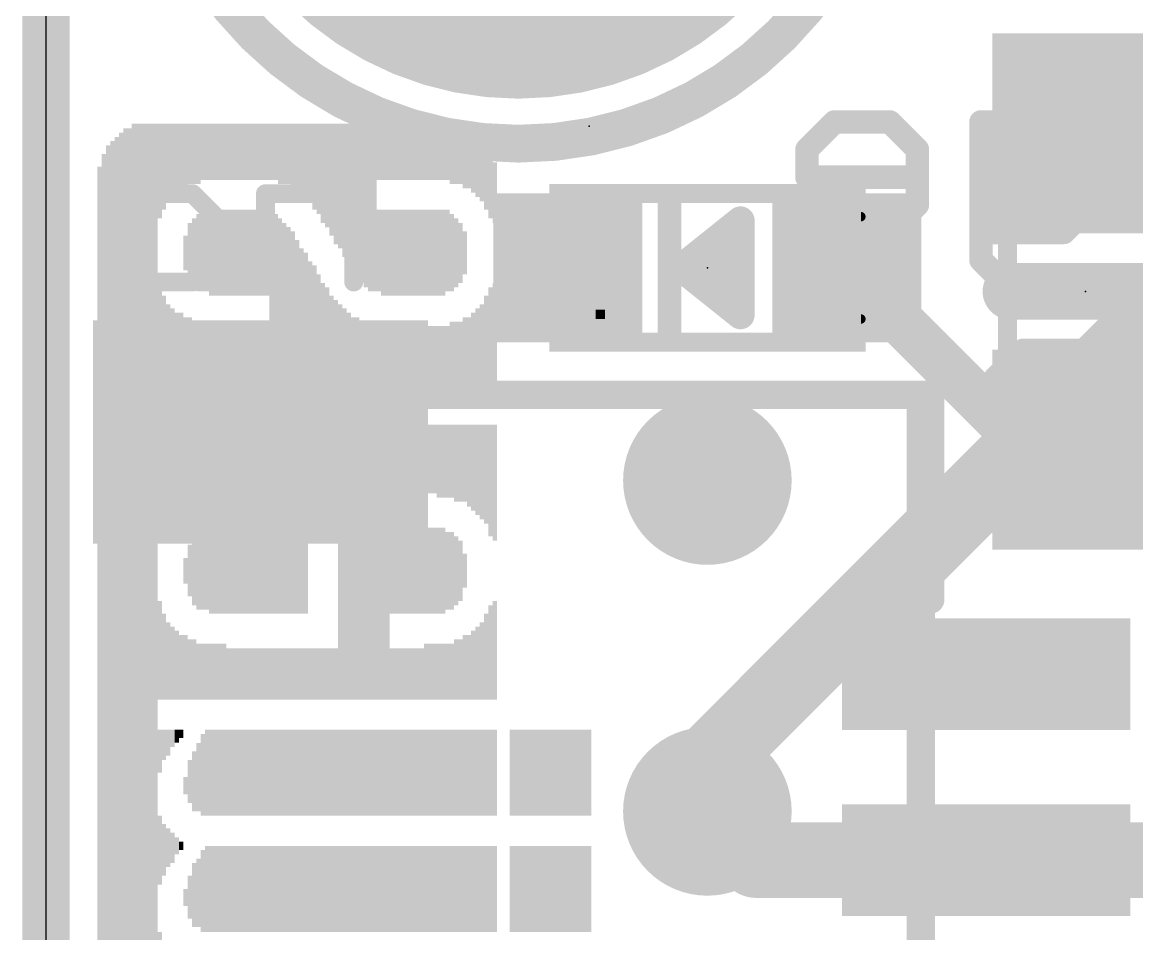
# Model space of a CAD drawing. Extents: x -0.1 to 25.5, y -0.1 to 17.9.
# Drawn here: x -0.13 to 5.86, y 8.99 to 13.89 of the extents above; entities that cross this region are included whole.
import ezdxf

# ---------------------------------------------------------------- set-up
doc = ezdxf.new("R2010")
doc.units = 0
for name, color, linetype in [('1', 12, 'CONTINUOUS'), ('16', 5, 'CONTINUOUS'), ('17', 110, 'CONTINUOUS'), ('18', 110, 'CONTINUOUS'), ('20', 53, 'CONTINUOUS'), ('21', 40, 'CONTINUOUS'), ('22', 6, 'CONTINUOUS'), ('23', 40, 'CONTINUOUS'), ('24', 6, 'CONTINUOUS'), ('51', 253, 'CONTINUOUS')]:
    doc.layers.add(name, color=color, linetype=linetype)

# ---------------------------------------------------------------- blocks, each defined once
blk = doc.blocks.new('RECT')
blk.add_solid([(-0.5, -0.5), (0.5, -0.5), (-0.5, 0.5), (0.5, 0.5)])
blk = doc.blocks.new('ROUNDP')
at = {"const_width": 0.5}
blk.add_lwpolyline([(0, -0.25, 1), (0, 0.25, 1), (0, -0.25)], format="xyb", dxfattribs=at)
blk = doc.blocks.new('ROUNDV')
at = {"const_width": 0.5}
blk.add_lwpolyline([(0, -0.25, 1), (0, 0.25, 1), (0, -0.25)], format="xyb", dxfattribs=at)

msp = doc.modelspace()

# ---------------------------------------------------------------- linework, layer by layer
at = {"layer": '1'}
for points, const_width in [([(0, 0), (0, 17.78)], 0.254), ([(5.588, 13.296), (6.074, 13.296)], 0.3048), ([(4.306, 12.573), (5.283, 11.596)], 0.254), ([(5.283, 11.596), (5.588, 11.596)], 0.254), ([(3.818, 9.39), (3.556, 9.652)], 0.4064), ([(5.054, 9.39), (3.818, 9.39)], 0.4064), ([(5.054, 9.39), (6.236, 9.39)], 0.4064)]:
    msp.add_lwpolyline(points, dxfattribs=dict(at, const_width=const_width))
for points, const_width in [([(5.588, 13.3722, 1), (5.588, 13.2198)], 0.1524), ([(4.3509, 12.6179, 1), (4.2611, 12.5281)], 0.127), ([(5.283, 11.6595, 1), (5.283, 11.5325)], 0.127), ([(5.2381, 11.5511, 1), (5.3279, 11.6409)], 0.127), ([(5.588, 11.5325, 1), (5.588, 11.6595)], 0.127), ([(3.6278, 9.7238, 1), (3.4842, 9.5802)], 0.2032), ([(3.818, 9.4916, 1), (3.818, 9.2884)], 0.2032), ([(5.054, 9.4916, 1), (5.054, 9.2884)], 0.2032), ([(5.054, 9.2884, 1), (5.054, 9.4916)], 0.2032), ([(3.7462, 9.3182, 1), (3.8898, 9.4618)], 0.2032)]:
    msp.add_lwpolyline(points, format="xyb", dxfattribs=dict(at, const_width=const_width))
at = {"layer": '16'}
for points, const_width in [([(0, 0), (0, 17.78)], 0.254), ([(6.35, 12.7), (3.556, 9.906)], 0.4064), ([(3.556, 9.906), (3.556, 9.652)], 0.4064)]:
    msp.add_lwpolyline(points, dxfattribs=dict(at, const_width=const_width))
at = {"layer": '16', "const_width": 0.2032}
for points in [[(3.6576, 9.906, 1), (3.4544, 9.906)], [(3.4842, 9.9778, 1), (3.6278, 9.8342)], [(3.4544, 9.652, 1), (3.6576, 9.652)]]:
    msp.add_lwpolyline(points, format="xyb", dxfattribs=at)
at = {"layer": '20'}
msp.add_line((0, 15.24), (0, 2.54), dxfattribs=at)
at = {"layer": '21'}
for points, const_width in [([(2.54, 13.24, 1), (2.54, 17.24, 1), (2.54, 13.24)], 0.2032), ([(0.5504, 12.9967, 1), (0.5504, 12.9459)], 0.0508), ([(0.5684, 12.9534, 1), (0.5325, 12.9893)], 0.0508), ([(0.8057, 12.9893, 1), (0.7697, 12.9534)], 0.0508), ([(0.7877, 12.9459, 1), (0.7877, 12.9967)], 0.0508), ([(1.2056, 12.9713, 1), (1.1548, 12.9713)], 0.0508), ([(1.1802, 12.9967, 1), (1.1802, 12.9459)], 0.0508), ([(1.5541, 12.9893, 1), (1.5182, 12.9534)], 0.0508), ([(1.5361, 12.9459, 1), (1.5361, 12.9967)], 0.0508), ([(0.4138, 12.8707, 1), (0.4498, 12.8347)], 0.0508), ([(0.4572, 12.8527, 1), (0.4064, 12.8527)], 0.0508), ([(0.9317, 12.8527, 1), (0.8809, 12.8527)], 0.0508), ([(0.8884, 12.8347, 1), (0.9243, 12.8707)], 0.0508), ([(1.6802, 12.8527, 1), (1.6294, 12.8527)], 0.0508), ([(1.6368, 12.8347, 1), (1.6727, 12.8707)], 0.0508), ([(3.7719, 12.827, 1), (3.6957, 12.827)], 0.0762), ([(3.7576, 12.7972, 1), (3.71, 12.8568)], 0.0762), ([(3.7021, 12.8397, 1), (3.7021, 12.7635)], 0.0762), ([(3.7338, 12.7635, 1), (3.7338, 12.8397)], 0.0762), ([(3.5116, 12.6873, 1), (3.5116, 12.6111)], 0.0762), ([(3.7338, 12.6111, 1), (3.7338, 12.6873)], 0.0762), ([(0.4498, 12.6334, 1), (0.4138, 12.5975)], 0.0508), ([(0.9243, 12.5975, 1), (0.8884, 12.6334)], 0.0508), ([(3.4401, 12.6028, 1), (3.3925, 12.5432)], 0.0762), ([(0.4064, 12.6154, 1), (0.4572, 12.6154)], 0.0508), ([(0.8809, 12.6154, 1), (0.9317, 12.6154)], 0.0508), ([(3.3925, 12.6028, 1), (3.4401, 12.5432)], 0.0762), ([(5.188, 12.5222, 1), (5.188, 12.3698)], 0.1524), ([(0.5504, 12.5222, 1), (0.5504, 12.4714)], 0.0508), ([(0.5325, 12.4788, 1), (0.5684, 12.5148)], 0.0508), ([(0.7697, 12.5148, 1), (0.8057, 12.4788)], 0.0508), ([(0.7877, 12.4714, 1), (0.7877, 12.5222)], 0.0508), ([(1.1548, 12.4968, 1), (1.2056, 12.4968)], 0.0508), ([(1.6294, 12.4968, 1), (1.6802, 12.4968)], 0.0508), ([(3.5116, 12.5349, 1), (3.5116, 12.4587)], 0.0762), ([(3.7338, 12.4587, 1), (3.7338, 12.5349)], 0.0762), ([(3.7021, 12.3825, 1), (3.7021, 12.3063)], 0.0762), ([(3.7338, 12.3063, 1), (3.7338, 12.3825)], 0.0762), ([(3.6957, 12.319, 1), (3.7719, 12.319)], 0.0762), ([(3.71, 12.2892, 1), (3.7576, 12.3488)], 0.0762), ([(2.154, 11.9281, 1), (2.154, 11.8519)], 0.0762), ([(4.7921, 11.89, 1), (4.7159, 11.89)], 0.0762), ([(4.754, 11.8519, 1), (4.754, 11.9281)], 0.0762), ([(0.4921, 10.99, 1), (0.4159, 10.99)], 0.0762), ([(4.7159, 10.79, 1), (4.7921, 10.79)], 0.0762)]:
    msp.add_lwpolyline(points, format="xyb", dxfattribs=dict(at, const_width=const_width))
for points, const_width in [([(0.5504, 12.9713), (0.4318, 12.8527)], 0.1016), ([(0.7877, 12.9713), (0.5504, 12.9713)], 0.1016), ([(0.9063, 12.8527), (0.7877, 12.9713)], 0.1016), ([(1.1802, 12.4968), (1.1802, 12.9713)], 0.1016), ([(1.1802, 12.9713), (1.5361, 12.9713)], 0.1016), ([(1.5361, 12.9713), (1.6548, 12.8527)], 0.1016), ([(0.4318, 12.8527), (0.4318, 12.6154)], 0.1016), ([(0.9063, 12.6154), (0.9063, 12.8527)], 0.1016), ([(1.6548, 12.8527), (1.6548, 12.4968)], 0.1016), ([(3.7338, 12.827), (3.4163, 12.573)], 0.1524), ([(3.7338, 12.319), (3.7338, 12.827)], 0.1524), ([(3.7021, 12.8016), (3.7338, 12.8016)], 0.1524), ([(3.5116, 12.6492), (3.7338, 12.6492)], 0.1524), ([(0.4318, 12.6154), (0.5504, 12.4968)], 0.1016), ([(0.7877, 12.4968), (0.9063, 12.6154)], 0.1016), ([(3.4163, 12.573), (3.7338, 12.319)], 0.1524), ([(5.988, 12.446), (5.188, 12.446)], 0.3048), ([(0.5504, 12.4968), (0.7877, 12.4968)], 0.1016), ([(3.5116, 12.4968), (3.7338, 12.4968)], 0.1524), ([(3.7021, 12.3444), (3.7338, 12.3444)], 0.1524), ([(2.154, 11.89), (4.754, 11.89)], 0.1524), ([(4.754, 11.89), (4.754, 10.79)], 0.1524), ([(0.454, 10.99), (0.454, 6.79)], 0.1524)]:
    msp.add_lwpolyline(points, dxfattribs=dict(at, const_width=const_width))
at = {"layer": '22', "const_width": 0.127}
for points in [[(4.2397, 13.3567), (4.0914, 13.2084)], [(4.5363, 13.3567), (4.2397, 13.3567)], [(4.6846, 13.2084), (4.5363, 13.3567)], [(5.0269, 12.6152), (5.0269, 13.3567)], [(5.0269, 13.3567), (5.4718, 13.3567)], [(5.4718, 13.3567), (5.6201, 13.2084)], [(4.0914, 13.2084), (4.0914, 13.0601)], [(4.6846, 12.9118), (4.6846, 13.2084)], [(5.6201, 13.2084), (5.6201, 12.9118)], [(4.0914, 13.0601), (4.6846, 13.0601)], [(4.5363, 12.7635), (4.6846, 12.9118)], [(5.6201, 12.9118), (5.4718, 12.7635)], [(4.2397, 12.7635), (4.5363, 12.7635)], [(5.4718, 12.7635), (5.0269, 12.7635)], [(5.1752, 12.4669), (5.0269, 12.6152)], [(5.3235, 12.4669), (5.1752, 12.4669)], [(5.1049, 11.981), (5.2532, 12.1293)], [(5.2532, 12.1293), (5.5498, 12.1293)], [(5.5498, 12.1293), (5.6981, 11.981)], [(5.6981, 11.981), (5.6981, 11.3878)], [(5.2532, 11.2395), (5.1049, 11.3878)], [(5.6981, 11.3878), (5.5498, 11.2395)], [(5.5498, 11.2395), (5.2532, 11.2395)]]:
    msp.add_lwpolyline(points, dxfattribs=at)
at = {"layer": '22', "const_width": 0.0635}
for points in [[(4.2397, 13.3884, 1), (4.2397, 13.3249)], [(4.2622, 13.3342, 1), (4.2173, 13.3791)], [(4.5588, 13.3791, 1), (4.5139, 13.3342)], [(4.5363, 13.3249, 1), (4.5363, 13.3884)], [(5.0587, 13.3567, 1), (4.9952, 13.3567)], [(5.0269, 13.3884, 1), (5.0269, 13.3249)], [(5.4943, 13.3791, 1), (5.4494, 13.3342)], [(5.4718, 13.3249, 1), (5.4718, 13.3884)], [(4.1232, 13.2084, 1), (4.0597, 13.2084)], [(4.069, 13.2308, 1), (4.1139, 13.1859)], [(4.7163, 13.2084, 1), (4.6528, 13.2084)], [(4.6621, 13.1859, 1), (4.707, 13.2308)], [(5.6519, 13.2084, 1), (5.5884, 13.2084)], [(5.5977, 13.1859, 1), (5.6426, 13.2308)], [(4.0914, 13.0918, 1), (4.0914, 13.0283)], [(4.6846, 13.0283, 1), (4.6846, 13.0918)], [(4.0597, 13.0601, 1), (4.1232, 13.0601)], [(4.6528, 12.9118, 1), (4.7163, 12.9118)], [(4.707, 12.8893, 1), (4.6621, 12.9342)], [(5.5884, 12.9118, 1), (5.6519, 12.9118)], [(5.6426, 12.8893, 1), (5.5977, 12.9342)], [(4.2397, 12.7953, 1), (4.2397, 12.7317)], [(4.5363, 12.7317, 1), (4.5363, 12.7953)], [(5.0269, 12.7953, 1), (5.0269, 12.7317)], [(5.4718, 12.7317, 1), (5.4718, 12.7953)], [(4.5139, 12.786, 1), (4.5588, 12.741)], [(5.4494, 12.786, 1), (5.4943, 12.741)], [(4.9952, 12.6152, 1), (5.0587, 12.6152)], [(5.0494, 12.6377, 1), (5.0045, 12.5928)], [(5.1752, 12.4987, 1), (5.1752, 12.4352)], [(5.1528, 12.4445, 1), (5.1977, 12.4894)], [(5.3235, 12.4352, 1), (5.3235, 12.4987)], [(5.2532, 12.161, 1), (5.2532, 12.0975)], [(5.2757, 12.1068, 1), (5.2307, 12.1517)], [(5.5722, 12.1517, 1), (5.5273, 12.1068)], [(5.5498, 12.0975, 1), (5.5498, 12.161)], [(5.7298, 11.981, 1), (5.6663, 11.981)], [(5.0825, 12.0034, 1), (5.1274, 11.9585)], [(5.6756, 11.9585, 1), (5.7205, 12.0034)], [(5.1274, 11.4102, 1), (5.0825, 11.3653)], [(5.7205, 11.3653, 1), (5.6756, 11.4102)], [(5.6663, 11.3878, 1), (5.7298, 11.3878)], [(5.2532, 11.2713, 1), (5.2532, 11.2078)], [(5.2307, 11.217, 1), (5.2757, 11.262)], [(5.5273, 11.262, 1), (5.5722, 11.217)], [(5.5498, 11.2078, 1), (5.5498, 11.2713)]]:
    msp.add_lwpolyline(points, format="xyb", dxfattribs=at)
at = {"layer": '23'}
for p in [(3.556, 12.573), (5.588, 12.446)]:
    msp.add_point(p, dxfattribs=at)
at = {"layer": '24'}
msp.add_point((2.921, 13.335), dxfattribs=at)
at = {"layer": '51'}
for points, const_width in [([(3.206, 12.973), (3.906, 12.973)], 0.1016), ([(5.169, 12.802), (5.169, 12.09)], 0.1016), ([(3.181, 12.173), (3.906, 12.173)], 0.1016), ([(0.454, 11.89), (4.704, 11.89)], 0.1524), ([(0.454, 5.79), (0.454, 11.89)], 0.1524), ([(4.704, 11.89), (4.704, 5.79)], 0.1524)]:
    msp.add_lwpolyline(points, dxfattribs=dict(at, const_width=const_width))
for points, const_width in [([(3.206, 12.9984, 1), (3.206, 12.9476)], 0.0508), ([(3.906, 12.9476, 1), (3.906, 12.9984)], 0.0508), ([(2.756, 12.273, 0.9168), (2.756, 12.873)], 0.1016), ([(2.7582, 12.8983, 1), (2.7538, 12.8477)], 0.0508), ([(4.381, 12.848, 1), (4.381, 12.298)], 0.0508), ([(4.381, 12.8353, 1), (4.381, 12.8607)], 0.0254), ([(5.1944, 12.802, 1), (5.1436, 12.802)], 0.0508), ([(2.7538, 12.2983, 1), (2.7582, 12.2477)], 0.0508), ([(2.931, 12.148, 1), (2.931, 12.298, 1), (2.931, 12.148)], 0.0508), ([(4.381, 12.2853, 1), (4.381, 12.3107)], 0.0254), ([(3.181, 12.1984, 1), (3.181, 12.1476)], 0.0508), ([(3.906, 12.1476, 1), (3.906, 12.1984)], 0.0508), ([(5.1436, 12.09, 1), (5.1944, 12.09)], 0.0508), ([(0.454, 11.9281, 1), (0.454, 11.8519)], 0.0762), ([(0.4921, 11.89, 1), (0.4159, 11.89)], 0.0762), ([(4.7421, 11.89, 1), (4.6659, 11.89)], 0.0762), ([(4.704, 11.8519, 1), (4.704, 11.9281)], 0.0762)]:
    msp.add_lwpolyline(points, format="xyb", dxfattribs=dict(at, const_width=const_width))

# ---------------------------------------------------------------- block references
at = {"layer": '1', "xscale": 1.075, "rotation": 270}
for p in [(5.588, 13.296), (5.588, 11.596)]:
    msp.add_blockref('RECT', p, dxfattribs=at)
at = {"layer": '1', "xscale": 0.8, "yscale": 0.8, "rotation": 90}
for p in [(2.806, 12.573), (4.306, 12.573)]:
    msp.add_blockref('RECT', p, dxfattribs=at)
at = {"layer": '1'}
for p, xscale, yscale in [((1.154, 11.69), 1.8, 1.2), ((5.054, 10.39), 1.55, 0.6), ((5.054, 9.39), 1.55, 0.6)]:
    msp.add_blockref('RECT', p, dxfattribs=dict(at, xscale=xscale, yscale=yscale))
at = {"layer": '17', "xscale": 3.516, "yscale": 3.516}
msp.add_blockref('ROUNDP', (2.54, 15.24), dxfattribs=at)
msp.add_blockref('ROUNDP', (2.54, 15.24), dxfattribs=at)
at = {"layer": '18', "xscale": 0.9064, "yscale": 0.9064}
for p in [(3.556, 11.43), (3.556, 11.43), (3.556, 9.652), (3.556, 9.652)]:
    msp.add_blockref('ROUNDV', p, dxfattribs=at)
at = {"layer": '21', "xscale": 0.762, "yscale": 0.127, "rotation": 90}
msp.add_blockref('RECT', (3.3528, 12.573), dxfattribs=at)
at = {"layer": '22', "rotation": 270}
for p, xscale, yscale in [((0.4271, 12.6073), 1.43, 0.0231), ((0.4502, 12.6073), 1.43, 0.0231), ((0.4733, 12.62), 1.4554, 0.0231), ((0.4964, 12.62), 1.4554, 0.0231), ((0.5196, 12.62), 1.4554, 0.0231), ((0.5427, 12.62), 1.4554, 0.0231), ((0.5658, 12.62), 1.4554, 0.0231), ((0.5889, 12.62), 1.4554, 0.0231), ((0.612, 13.0937), 0.508, 0.0231), ((0.635, 13.1166), 0.4623, 0.0229), ((0.658, 13.1394), 0.4166, 0.0231), ((0.6811, 13.1509), 0.3937, 0.0231), ((0.7042, 13.1623), 0.3708, 0.0231), ((0.7273, 13.1623), 0.3708, 0.0231), ((0.7504, 13.1737), 0.348, 0.0231), ((0.7736, 13.1851), 0.3251, 0.0231), ((0.7967, 13.1851), 0.3251, 0.0231), ((0.8198, 13.1851), 0.3251, 0.0231), ((0.8429, 13.1966), 0.3023, 0.0231), ((0.866, 13.1966), 0.3023, 0.0231), ((0.889, 13.1966), 0.3023, 0.0229), ((0.912, 13.1966), 0.3023, 0.0231), ((0.9351, 13.1966), 0.3023, 0.0231), ((0.9582, 13.1966), 0.3023, 0.0231), ((0.9813, 13.1966), 0.3023, 0.0231), ((1.0044, 13.1966), 0.3023, 0.0231), ((1.0276, 13.1966), 0.3023, 0.0231), ((1.0507, 13.1966), 0.3023, 0.0231), ((1.0738, 13.1966), 0.3023, 0.0231), ((1.0969, 13.1966), 0.3023, 0.0231), ((1.12, 13.1966), 0.3023, 0.0231), ((1.143, 13.1966), 0.3023, 0.0229), ((1.166, 13.1966), 0.3023, 0.0231), ((1.1891, 13.1966), 0.3023, 0.0231), ((1.2122, 13.1966), 0.3023, 0.0231), ((1.2353, 13.1966), 0.3023, 0.0231), ((1.2584, 13.1851), 0.3251, 0.0231), ((1.2816, 13.1851), 0.3251, 0.0231), ((1.3047, 13.1851), 0.3251, 0.0231), ((1.3278, 13.1737), 0.348, 0.0231), ((1.3509, 13.1623), 0.3708, 0.0231), ((1.374, 13.1623), 0.3708, 0.0231), ((1.397, 13.1509), 0.3937, 0.0229), ((1.42, 13.1394), 0.4166, 0.0231), ((1.4431, 13.1166), 0.4623, 0.0231), ((1.4662, 13.1051), 0.4851, 0.0231), ((1.4893, 13.081), 0.5334, 0.0231), ((1.5124, 13.0696), 0.5563, 0.0231), ((1.5356, 13.0467), 0.602, 0.0231), ((1.5587, 13.0239), 0.6477, 0.0231), ((1.5818, 13.0124), 0.6706, 0.0231), ((1.6049, 12.9896), 0.7163, 0.0231), ((1.628, 12.9781), 0.7391, 0.0231), ((1.651, 12.954), 0.7874, 0.0229), ((1.674, 12.9311), 0.8331, 0.0231), ((1.6971, 12.9197), 0.856, 0.0231), ((1.7202, 12.9083), 0.8788, 0.0231), ((1.7433, 12.8969), 0.9017, 0.0231), ((1.7664, 12.8969), 0.9017, 0.0231), ((1.7896, 13.1966), 0.3023, 0.0231), ((1.8127, 13.1966), 0.3023, 0.0231), ((1.8358, 13.1966), 0.3023, 0.0231), ((1.8589, 13.1966), 0.3023, 0.0231), ((1.882, 13.1966), 0.3023, 0.0231), ((1.905, 13.1966), 0.3023, 0.0229), ((1.928, 13.1966), 0.3023, 0.0231), ((1.9511, 13.1966), 0.3023, 0.0231), ((1.9742, 13.1966), 0.3023, 0.0231), ((1.9973, 13.1966), 0.3023, 0.0231), ((2.0204, 13.1966), 0.3023, 0.0231), ((2.0436, 13.1966), 0.3023, 0.0231), ((2.0667, 13.1966), 0.3023, 0.0231), ((2.0898, 13.1966), 0.3023, 0.0231), ((2.1129, 13.1966), 0.3023, 0.0231), ((2.136, 13.1966), 0.3023, 0.0231), ((2.159, 13.1966), 0.3023, 0.0229), ((2.182, 13.1851), 0.3251, 0.0231), ((2.2051, 13.1851), 0.3251, 0.0231), ((2.2282, 13.1851), 0.3251, 0.0231), ((2.2513, 13.161), 0.3226, 0.0231), ((2.2744, 13.161), 0.3226, 0.0231), ((0.358, 12.573), 1.3614, 0.0231), ((0.381, 12.5844), 1.3843, 0.0229), ((0.404, 12.5959), 1.4072, 0.0231), ((2.2976, 13.1382), 0.3226, 0.0231), ((2.3207, 13.1153), 0.3226, 0.0231), ((2.3438, 13.0924), 0.3226, 0.0231), ((0.3118, 12.5387), 1.2929, 0.0231), ((0.3349, 12.5616), 1.3386, 0.0231), ((2.3669, 13.0581), 0.3454, 0.0231), ((2.39, 13.0124), 0.3454, 0.0231), ((2.413, 12.9769), 0.3251, 0.0229), ((0.2887, 12.5044), 1.2243, 0.0231), ((0.866, 12.6657), 0.4394, 0.0231), ((0.889, 12.6543), 0.4623, 0.0229), ((0.912, 12.6543), 0.4623, 0.0231), ((0.9351, 12.6543), 0.4623, 0.0231), ((0.9582, 12.6543), 0.4623, 0.0231), ((0.9813, 12.6543), 0.4623, 0.0231), ((1.0044, 12.6543), 0.4623, 0.0231), ((1.0276, 12.6543), 0.4623, 0.0231), ((1.0507, 12.6543), 0.4623, 0.0231), ((1.0738, 12.6543), 0.4623, 0.0231), ((1.0969, 12.6543), 0.4623, 0.0231), ((1.12, 12.6543), 0.4623, 0.0231), ((1.143, 12.6543), 0.4623, 0.0229), ((1.166, 12.6543), 0.4623, 0.0231), ((1.1891, 12.6543), 0.4623, 0.0231), ((1.7896, 12.6657), 0.4394, 0.0231), ((1.8127, 12.6543), 0.4623, 0.0231), ((1.8358, 12.6543), 0.4623, 0.0231), ((1.8589, 12.6543), 0.4623, 0.0231), ((1.882, 12.6543), 0.4623, 0.0231), ((1.905, 12.6543), 0.4623, 0.0229), ((1.928, 12.6543), 0.4623, 0.0231), ((1.9511, 12.6543), 0.4623, 0.0231), ((1.9742, 12.6543), 0.4623, 0.0231), ((1.9973, 12.6543), 0.4623, 0.0231), ((2.0204, 12.6543), 0.4623, 0.0231), ((2.0436, 12.6543), 0.4623, 0.0231), ((2.0667, 12.6543), 0.4623, 0.0231), ((2.0898, 12.6543), 0.4623, 0.0231), ((2.1129, 12.6543), 0.4623, 0.0231), ((2.136, 12.6543), 0.4623, 0.0231), ((2.159, 12.6657), 0.4394, 0.0229), ((0.7967, 12.6543), 0.3708, 0.0231), ((0.8198, 12.6543), 0.4166, 0.0231), ((0.8429, 12.6543), 0.4166, 0.0231), ((1.2122, 12.3774), 0.9703, 0.0231), ((1.2353, 12.3774), 0.9703, 0.0231), ((1.2584, 12.366), 0.9474, 0.0231), ((2.182, 12.6543), 0.4166, 0.0231), ((2.2051, 12.6543), 0.3708, 0.0231), ((0.7736, 12.653), 0.3226, 0.0231), ((1.2816, 12.3533), 0.922, 0.0231), ((1.3047, 12.3419), 0.8992, 0.0231), ((1.3278, 12.3304), 0.8763, 0.0231), ((2.2282, 12.653), 0.3226, 0.0231), ((2.2513, 12.653), 0.2311, 0.0231), ((0.7504, 12.653), 0.1854, 0.0231), ((1.3509, 12.3076), 0.8306, 0.0231), ((1.374, 12.2847), 0.7849, 0.0231), ((1.397, 12.2733), 0.762, 0.0229), ((1.42, 12.2504), 0.7163, 0.0231), ((1.4431, 12.239), 0.6934, 0.0231), ((1.4662, 12.2149), 0.6452, 0.0231), ((0.612, 12.2847), 0.3683, 0.0231), ((1.4893, 12.192), 0.5994, 0.0231), ((1.5124, 12.1806), 0.5766, 0.0231), ((2.39, 12.1806), 0.5766, 0.0231), ((2.413, 12.192), 0.5994, 0.0229), ((0.635, 12.2619), 0.3226, 0.0229), ((1.5356, 12.1577), 0.5309, 0.0231), ((2.3669, 12.1577), 0.5309, 0.0231), ((0.658, 12.239), 0.2769, 0.0231), ((0.6811, 12.2276), 0.254, 0.0231), ((1.5587, 12.1463), 0.508, 0.0231), ((1.5818, 12.1349), 0.4851, 0.0231), ((1.6049, 12.1234), 0.4623, 0.0231), ((2.3207, 12.1234), 0.4623, 0.0231), ((2.3438, 12.1349), 0.4851, 0.0231), ((0.7042, 12.2161), 0.2311, 0.0231), ((0.7273, 12.2161), 0.2311, 0.0231), ((0.7504, 12.2034), 0.2057, 0.0231), ((0.7736, 12.0993), 0.414, 0.0231), ((0.7967, 12.0879), 0.3912, 0.0231), ((0.8198, 12.0879), 0.3912, 0.0231), ((0.8429, 12.0879), 0.3912, 0.0231), ((1.628, 12.112), 0.4394, 0.0231), ((1.651, 12.0993), 0.414, 0.0229), ((1.674, 12.0993), 0.414, 0.0231), ((1.6971, 12.0879), 0.3912, 0.0231), ((1.7202, 12.0879), 0.3912, 0.0231), ((2.182, 12.0879), 0.3912, 0.0231), ((2.2051, 12.0879), 0.3912, 0.0231), ((2.2282, 12.0879), 0.3912, 0.0231), ((2.2513, 12.0993), 0.414, 0.0231), ((2.2744, 12.0993), 0.414, 0.0231), ((2.2976, 12.112), 0.4394, 0.0231), ((0.866, 12.0764), 0.3683, 0.0231), ((0.889, 12.0764), 0.3683, 0.0229), ((0.912, 12.0764), 0.3683, 0.0231), ((0.9351, 12.0764), 0.3683, 0.0231), ((0.9582, 12.0764), 0.3683, 0.0231), ((0.9813, 12.0764), 0.3683, 0.0231), ((1.0044, 12.0764), 0.3683, 0.0231), ((1.0276, 12.0764), 0.3683, 0.0231), ((1.0507, 12.0764), 0.3683, 0.0231), ((1.0738, 12.0764), 0.3683, 0.0231), ((1.0969, 12.0764), 0.3683, 0.0231), ((1.12, 12.0764), 0.3683, 0.0231), ((1.143, 12.0764), 0.3683, 0.0229), ((1.166, 12.0764), 0.3683, 0.0231), ((1.1891, 12.0764), 0.3683, 0.0231), ((1.7433, 12.0764), 0.3683, 0.0231), ((1.7664, 12.0764), 0.3683, 0.0231), ((1.7896, 12.0764), 0.3683, 0.0231), ((1.8127, 12.0764), 0.3683, 0.0231), ((1.8358, 12.0764), 0.3683, 0.0231), ((1.8589, 12.0764), 0.3683, 0.0231), ((1.882, 12.0764), 0.3683, 0.0231), ((1.905, 12.0764), 0.3683, 0.0229), ((1.928, 12.0764), 0.3683, 0.0231), ((1.9511, 12.0764), 0.3683, 0.0231), ((1.9742, 12.0764), 0.3683, 0.0231), ((1.9973, 12.0764), 0.3683, 0.0231), ((2.0204, 12.0764), 0.3683, 0.0231), ((2.0436, 12.0764), 0.3683, 0.0231), ((2.0667, 12.0764), 0.3683, 0.0231), ((2.0898, 12.0764), 0.3683, 0.0231), ((2.1129, 12.0764), 0.3683, 0.0231), ((2.136, 12.0764), 0.3683, 0.0231), ((2.159, 12.0764), 0.3683, 0.0229), ((0.2887, 9.0856), 5.2883, 0.0231), ((0.3118, 9.0513), 5.3569, 0.0231), ((0.3349, 9.0284), 5.4026, 0.0231), ((0.358, 9.017), 5.4254, 0.0231), ((0.381, 9.0056), 5.4483, 0.0229), ((0.404, 8.9941), 5.4712, 0.0231), ((0.4271, 8.9941), 5.4712, 0.0231), ((0.4502, 8.9827), 5.494, 0.0231), ((0.4733, 8.9827), 5.494, 0.0231), ((0.4964, 8.97), 5.5194, 0.0231), ((0.5196, 8.97), 5.5194, 0.0231), ((0.5427, 8.97), 5.5194, 0.0231), ((0.5658, 8.97), 5.5194, 0.0231), ((0.5889, 8.97), 5.5194, 0.0231), ((0.7736, 11.5227), 0.414, 0.0231), ((0.7967, 11.5227), 0.414, 0.0231), ((0.8198, 11.5341), 0.3912, 0.0231), ((0.8429, 11.5341), 0.3912, 0.0231), ((0.866, 11.5341), 0.3912, 0.0231), ((0.889, 11.5341), 0.3912, 0.0229), ((0.912, 11.5456), 0.3683, 0.0231), ((0.9351, 11.5456), 0.3683, 0.0231), ((0.9582, 11.5456), 0.3683, 0.0231), ((0.9813, 11.5456), 0.3683, 0.0231), ((1.0044, 11.5456), 0.3683, 0.0231), ((1.0276, 11.5456), 0.3683, 0.0231), ((1.0507, 11.5456), 0.3683, 0.0231), ((1.0738, 11.5456), 0.3683, 0.0231), ((1.0969, 11.5456), 0.3683, 0.0231), ((1.12, 11.5456), 0.3683, 0.0231), ((1.143, 11.5456), 0.3683, 0.0229), ((1.166, 11.5456), 0.3683, 0.0231), ((1.1891, 11.5456), 0.3683, 0.0231), ((1.2122, 11.5456), 0.3683, 0.0231), ((1.2353, 11.5456), 0.3683, 0.0231), ((1.2584, 11.5456), 0.3683, 0.0231), ((1.2816, 11.5456), 0.3683, 0.0231), ((1.3047, 11.5456), 0.3683, 0.0231), ((1.3278, 11.5456), 0.3683, 0.0231), ((1.3509, 11.5456), 0.3683, 0.0231), ((1.374, 11.5456), 0.3683, 0.0231), ((1.397, 11.5456), 0.3683, 0.0229), ((1.42, 11.5456), 0.3683, 0.0231), ((1.4431, 11.5456), 0.3683, 0.0231), ((1.4662, 11.5456), 0.3683, 0.0231), ((1.4893, 11.5456), 0.3683, 0.0231), ((1.5124, 11.5456), 0.3683, 0.0231), ((1.5356, 11.5456), 0.3683, 0.0231), ((1.5587, 11.5456), 0.3683, 0.0231), ((1.5818, 11.5456), 0.3683, 0.0231), ((1.6049, 11.5456), 0.3683, 0.0231), ((1.628, 11.5456), 0.3683, 0.0231), ((1.651, 11.5456), 0.3683, 0.0229), ((1.674, 11.5456), 0.3683, 0.0231), ((1.6971, 11.5456), 0.3683, 0.0231), ((1.7202, 11.5456), 0.3683, 0.0231), ((1.7433, 11.5456), 0.3683, 0.0231), ((1.7664, 11.5456), 0.3683, 0.0231), ((1.7896, 11.5456), 0.3683, 0.0231), ((1.8127, 11.5456), 0.3683, 0.0231), ((1.8358, 11.5456), 0.3683, 0.0231), ((1.8589, 11.5456), 0.3683, 0.0231), ((1.882, 11.5456), 0.3683, 0.0231), ((1.905, 11.5456), 0.3683, 0.0229), ((1.928, 11.5456), 0.3683, 0.0231), ((1.9511, 11.5456), 0.3683, 0.0231), ((1.9742, 11.5456), 0.3683, 0.0231), ((1.9973, 11.5456), 0.3683, 0.0231), ((2.0204, 11.5456), 0.3683, 0.0231), ((2.0436, 11.5456), 0.3683, 0.0231), ((2.0667, 11.5456), 0.3683, 0.0231), ((2.0898, 11.5456), 0.3683, 0.0231), ((2.1129, 11.5341), 0.3912, 0.0231), ((2.136, 11.5341), 0.3912, 0.0231), ((2.159, 11.5341), 0.3912, 0.0229), ((2.182, 11.5341), 0.3912, 0.0231), ((2.2051, 11.5227), 0.414, 0.0231), ((2.2282, 11.5227), 0.414, 0.0231), ((2.2513, 11.5227), 0.414, 0.0231), ((2.2744, 11.51), 0.4394, 0.0231), ((2.2976, 11.4986), 0.4623, 0.0231), ((2.3207, 11.4871), 0.4851, 0.0231), ((2.3438, 11.4757), 0.508, 0.0231), ((2.3669, 11.4643), 0.5309, 0.0231), ((2.39, 11.43), 0.5994, 0.0231), ((2.413, 11.4186), 0.6223, 0.0229), ((0.612, 11.3259), 0.3912, 0.0231), ((0.635, 11.3487), 0.3454, 0.0229), ((0.658, 11.3716), 0.2997, 0.0231), ((0.6811, 11.383), 0.2769, 0.0231), ((0.7042, 11.3944), 0.254, 0.0231), ((0.7273, 11.4059), 0.2311, 0.0231), ((0.7504, 11.4059), 0.2311, 0.0231), ((0.8198, 10.9449), 0.4166, 0.0231), ((0.8429, 10.9449), 0.4166, 0.0231), ((0.866, 10.9563), 0.4394, 0.0231), ((0.889, 10.9449), 0.4623, 0.0229), ((0.912, 10.9449), 0.4623, 0.0231), ((0.9351, 10.9449), 0.4623, 0.0231), ((0.9582, 10.9449), 0.4623, 0.0231), ((0.9813, 10.9449), 0.4623, 0.0231), ((1.0044, 10.9449), 0.4623, 0.0231), ((1.0276, 10.9449), 0.4623, 0.0231), ((1.0507, 10.9449), 0.4623, 0.0231), ((1.0738, 10.9449), 0.4623, 0.0231), ((1.0969, 10.9449), 0.4623, 0.0231), ((1.12, 10.9449), 0.4623, 0.0231), ((1.143, 10.9449), 0.4623, 0.0229), ((1.166, 10.9449), 0.4623, 0.0231), ((1.1891, 10.9449), 0.4623, 0.0231), ((1.2122, 10.9449), 0.4623, 0.0231), ((1.2353, 10.9449), 0.4623, 0.0231), ((1.2584, 10.9449), 0.4623, 0.0231), ((1.2816, 10.9449), 0.4623, 0.0231), ((1.3047, 10.9449), 0.4623, 0.0231), ((1.3278, 10.9449), 0.4623, 0.0231), ((1.3509, 10.9449), 0.4623, 0.0231), ((1.374, 10.9449), 0.4623, 0.0231), ((1.397, 10.9449), 0.4623, 0.0229), ((1.5818, 10.7137), 0.9246, 0.0231), ((1.6049, 10.7137), 0.9246, 0.0231), ((1.628, 10.7137), 0.9246, 0.0231), ((1.651, 10.7137), 0.9246, 0.0229), ((1.674, 10.7137), 0.9246, 0.0231), ((1.6971, 10.7137), 0.9246, 0.0231), ((1.7202, 10.7137), 0.9246, 0.0231), ((1.7433, 10.7137), 0.9246, 0.0231), ((1.7664, 10.7137), 0.9246, 0.0231), ((1.7896, 10.7137), 0.9246, 0.0231), ((1.8127, 10.7137), 0.9246, 0.0231), ((1.8358, 10.7137), 0.9246, 0.0231), ((1.8589, 10.9449), 0.4623, 0.0231), ((1.882, 10.9449), 0.4623, 0.0231), ((1.905, 10.9449), 0.4623, 0.0229), ((1.928, 10.9449), 0.4623, 0.0231), ((1.9511, 10.9449), 0.4623, 0.0231), ((1.9742, 10.9449), 0.4623, 0.0231), ((1.9973, 10.9449), 0.4623, 0.0231), ((2.0204, 10.9449), 0.4623, 0.0231), ((2.0436, 10.9449), 0.4623, 0.0231), ((2.0667, 10.9449), 0.4623, 0.0231), ((2.0898, 10.9449), 0.4623, 0.0231), ((2.1129, 10.9449), 0.4623, 0.0231), ((2.136, 10.9449), 0.4623, 0.0231), ((2.159, 10.9449), 0.4166, 0.0229), ((2.182, 10.9449), 0.4166, 0.0231), ((0.7736, 10.9461), 0.2769, 0.0231), ((0.7967, 10.9449), 0.3708, 0.0231), ((2.2051, 10.9449), 0.3708, 0.0231), ((2.2282, 10.9449), 0.3251, 0.0231), ((2.2513, 10.9449), 0.1829, 0.0231), ((0.7504, 10.9449), 0.1372, 0.0231), ((0.612, 10.5169), 0.5309, 0.0231), ((2.39, 10.5054), 0.508, 0.0231), ((2.413, 10.5169), 0.5309, 0.0229), ((0.635, 10.4826), 0.4623, 0.0229), ((0.658, 10.4597), 0.4166, 0.0231), ((2.3438, 10.4597), 0.4166, 0.0231), ((2.3669, 10.4826), 0.4623, 0.0231), ((0.6811, 10.4483), 0.3937, 0.0231), ((0.7042, 10.4369), 0.3708, 0.0231), ((2.2976, 10.4369), 0.3708, 0.0231), ((2.3207, 10.4483), 0.3937, 0.0231), ((0.7273, 10.4254), 0.348, 0.0231), ((0.7504, 10.4254), 0.348, 0.0231), ((0.7736, 10.414), 0.3251, 0.0231), ((0.7967, 10.414), 0.3251, 0.0231), ((0.8198, 10.4026), 0.3023, 0.0231), ((0.8429, 10.4026), 0.3023, 0.0231), ((0.866, 10.4026), 0.3023, 0.0231), ((0.889, 10.4026), 0.3023, 0.0229), ((0.912, 10.4026), 0.3023, 0.0231), ((0.9351, 10.4026), 0.3023, 0.0231), ((0.9582, 10.4026), 0.3023, 0.0231), ((2.0436, 10.4026), 0.3023, 0.0231), ((2.0667, 10.4026), 0.3023, 0.0231), ((2.0898, 10.4026), 0.3023, 0.0231), ((2.1129, 10.4026), 0.3023, 0.0231), ((2.136, 10.4026), 0.3023, 0.0231), ((2.159, 10.4026), 0.3023, 0.0229), ((2.182, 10.4026), 0.3023, 0.0231), ((2.2051, 10.414), 0.3251, 0.0231), ((2.2282, 10.414), 0.3251, 0.0231), ((2.2513, 10.4254), 0.348, 0.0231), ((2.2744, 10.4254), 0.348, 0.0231), ((0.9813, 10.3899), 0.2769, 0.0231), ((1.0044, 10.3899), 0.2769, 0.0231), ((1.0276, 10.3899), 0.2769, 0.0231), ((1.0507, 10.3899), 0.2769, 0.0231), ((1.0738, 10.3899), 0.2769, 0.0231), ((1.0969, 10.3899), 0.2769, 0.0231), ((1.12, 10.3899), 0.2769, 0.0231), ((1.143, 10.3899), 0.2769, 0.0229), ((1.166, 10.3899), 0.2769, 0.0231), ((1.1891, 10.3899), 0.2769, 0.0231), ((1.2122, 10.3899), 0.2769, 0.0231), ((1.2353, 10.3899), 0.2769, 0.0231), ((1.2584, 10.3899), 0.2769, 0.0231), ((1.2816, 10.3899), 0.2769, 0.0231), ((1.3047, 10.3899), 0.2769, 0.0231), ((1.3278, 10.3899), 0.2769, 0.0231), ((1.3509, 10.3899), 0.2769, 0.0231), ((1.374, 10.3899), 0.2769, 0.0231), ((1.397, 10.3899), 0.2769, 0.0229), ((1.42, 10.3899), 0.2769, 0.0231), ((1.4431, 10.3899), 0.2769, 0.0231), ((1.4662, 10.3899), 0.2769, 0.0231), ((1.4893, 10.3899), 0.2769, 0.0231), ((1.5124, 10.3899), 0.2769, 0.0231), ((1.5356, 10.3899), 0.2769, 0.0231), ((1.5587, 10.3899), 0.2769, 0.0231), ((1.8589, 10.3899), 0.2769, 0.0231), ((1.882, 10.3899), 0.2769, 0.0231), ((1.905, 10.3899), 0.2769, 0.0229), ((1.928, 10.3899), 0.2769, 0.0231), ((1.9511, 10.3899), 0.2769, 0.0231), ((1.9742, 10.3899), 0.2769, 0.0231), ((1.9973, 10.3899), 0.2769, 0.0231), ((2.0204, 10.3899), 0.2769, 0.0231), ((0.612, 9.9759), 0.2311, 0.0231), ((0.635, 10.0101), 0.1626, 0.0229), ((0.658, 10.0216), 0.1397, 0.0231), ((0.6811, 10.0444), 0.094, 0.0231), ((0.7042, 10.0559), 0.0711, 0.0231), ((0.7273, 10.0686), 0.0457, 0.0231), ((0.8429, 9.8489), 0.4394, 0.0231), ((0.866, 9.8603), 0.4623, 0.0231), ((0.889, 9.8603), 0.4623, 0.0229), ((0.912, 9.8603), 0.4623, 0.0231), ((0.9351, 9.8603), 0.4623, 0.0231), ((0.9582, 9.8603), 0.4623, 0.0231), ((0.9813, 9.8603), 0.4623, 0.0231), ((1.0044, 9.8603), 0.4623, 0.0231), ((1.0276, 9.8603), 0.4623, 0.0231), ((1.0507, 9.8603), 0.4623, 0.0231), ((1.0738, 9.8603), 0.4623, 0.0231), ((1.0969, 9.8603), 0.4623, 0.0231), ((1.12, 9.8603), 0.4623, 0.0231), ((1.143, 9.8603), 0.4623, 0.0229), ((1.166, 9.8603), 0.4623, 0.0231), ((1.1891, 9.8603), 0.4623, 0.0231), ((1.2122, 9.8603), 0.4623, 0.0231), ((1.2353, 9.8603), 0.4623, 0.0231), ((1.2584, 9.8603), 0.4623, 0.0231), ((1.2816, 9.8603), 0.4623, 0.0231), ((1.3047, 9.8603), 0.4623, 0.0231), ((1.3278, 9.8603), 0.4623, 0.0231), ((1.3509, 9.8603), 0.4623, 0.0231), ((1.374, 9.8603), 0.4623, 0.0231), ((1.397, 9.8603), 0.4623, 0.0229), ((1.42, 9.8603), 0.4623, 0.0231), ((1.4431, 9.8603), 0.4623, 0.0231), ((1.4662, 9.8603), 0.4623, 0.0231), ((1.4893, 9.8603), 0.4623, 0.0231), ((1.5124, 9.8603), 0.4623, 0.0231), ((1.5356, 9.8603), 0.4623, 0.0231), ((1.5587, 9.8603), 0.4623, 0.0231), ((1.5818, 9.8603), 0.4623, 0.0231), ((1.6049, 9.8603), 0.4623, 0.0231), ((1.628, 9.8603), 0.4623, 0.0231), ((1.651, 9.8603), 0.4623, 0.0229), ((1.674, 9.8603), 0.4623, 0.0231), ((1.6971, 9.8603), 0.4623, 0.0231), ((1.7202, 9.8603), 0.4623, 0.0231), ((1.7433, 9.8603), 0.4623, 0.0231), ((1.7664, 9.8603), 0.4623, 0.0231), ((1.7896, 9.8603), 0.4623, 0.0231), ((1.8127, 9.8603), 0.4623, 0.0231), ((1.8358, 9.8603), 0.4623, 0.0231), ((1.8589, 9.8603), 0.4623, 0.0231), ((1.882, 9.8603), 0.4623, 0.0231), ((1.905, 9.8603), 0.4623, 0.0229), ((1.928, 9.8603), 0.4623, 0.0231), ((1.9511, 9.8603), 0.4623, 0.0231), ((1.9742, 9.8603), 0.4623, 0.0231), ((1.9973, 9.8603), 0.4623, 0.0231), ((2.0204, 9.8603), 0.4623, 0.0231), ((2.0436, 9.8603), 0.4623, 0.0231), ((2.0667, 9.8603), 0.4623, 0.0231), ((2.0898, 9.8603), 0.4623, 0.0231), ((2.1129, 9.8603), 0.4623, 0.0231), ((2.136, 9.8603), 0.4623, 0.0231), ((2.159, 9.8603), 0.4623, 0.0229), ((2.182, 9.8603), 0.4623, 0.0231), ((2.2051, 9.8603), 0.4623, 0.0231), ((2.2282, 9.8603), 0.4623, 0.0231), ((2.2513, 9.8603), 0.4623, 0.0231), ((2.2744, 9.8603), 0.4623, 0.0231), ((2.2976, 9.8603), 0.4623, 0.0231), ((2.3207, 9.8603), 0.4623, 0.0231), ((2.3438, 9.8603), 0.4623, 0.0231), ((2.3669, 9.8603), 0.4623, 0.0231), ((2.39, 9.8603), 0.4623, 0.0231), ((2.413, 9.8603), 0.4623, 0.0229), ((2.5053, 9.8603), 0.4623, 0.0231), ((2.5284, 9.8603), 0.4623, 0.0231), ((2.5516, 9.8603), 0.4623, 0.0231), ((2.5747, 9.8603), 0.4623, 0.0231), ((2.5978, 9.8603), 0.4623, 0.0231), ((2.6209, 9.8603), 0.4623, 0.0231), ((2.644, 9.8603), 0.4623, 0.0231), ((2.667, 9.8603), 0.4623, 0.0229), ((2.69, 9.8603), 0.4623, 0.0231), ((2.7131, 9.8603), 0.4623, 0.0231), ((2.7362, 9.8603), 0.4623, 0.0231), ((2.7593, 9.8603), 0.4623, 0.0231), ((2.7824, 9.8603), 0.4623, 0.0231), ((2.8056, 9.8603), 0.4623, 0.0231), ((2.8287, 9.8603), 0.4623, 0.0231), ((2.8518, 9.8603), 0.4623, 0.0231), ((2.8749, 9.8603), 0.4623, 0.0231), ((2.898, 9.8603), 0.4623, 0.0231), ((2.921, 9.8603), 0.4623, 0.0229), ((0.8198, 9.8361), 0.3683, 0.0231), ((0.7967, 9.8133), 0.3226, 0.0231), ((0.7736, 9.8133), 0.2311, 0.0231), ((0.7504, 9.7904), 0.094, 0.0231), ((0.612, 9.4437), 0.3708, 0.0231), ((0.635, 9.445), 0.2769, 0.0229), ((0.658, 9.4564), 0.2083, 0.0231), ((0.6811, 9.4564), 0.1626, 0.0231), ((0.7042, 9.4666), 0.0914, 0.0231), ((0.7273, 9.4666), 0.0457, 0.0231), ((0.866, 9.2354), 0.4623, 0.0231), ((0.889, 9.2354), 0.4623, 0.0229), ((0.912, 9.2354), 0.4623, 0.0231), ((0.9351, 9.2354), 0.4623, 0.0231), ((0.9582, 9.2354), 0.4623, 0.0231), ((0.9813, 9.2354), 0.4623, 0.0231), ((1.0044, 9.2354), 0.4623, 0.0231), ((1.0276, 9.2354), 0.4623, 0.0231), ((1.0507, 9.2354), 0.4623, 0.0231), ((1.0738, 9.2354), 0.4623, 0.0231), ((1.0969, 9.2354), 0.4623, 0.0231), ((1.12, 9.2354), 0.4623, 0.0231), ((1.143, 9.2354), 0.4623, 0.0229), ((1.166, 9.2354), 0.4623, 0.0231), ((1.1891, 9.2354), 0.4623, 0.0231), ((1.2122, 9.2354), 0.4623, 0.0231), ((1.2353, 9.2354), 0.4623, 0.0231), ((1.2584, 9.2354), 0.4623, 0.0231), ((1.2816, 9.2354), 0.4623, 0.0231), ((1.3047, 9.2354), 0.4623, 0.0231), ((1.3278, 9.2354), 0.4623, 0.0231), ((1.3509, 9.2354), 0.4623, 0.0231), ((1.374, 9.2354), 0.4623, 0.0231), ((1.397, 9.2354), 0.4623, 0.0229), ((1.42, 9.2354), 0.4623, 0.0231), ((1.4431, 9.2354), 0.4623, 0.0231), ((1.4662, 9.2354), 0.4623, 0.0231), ((1.4893, 9.2354), 0.4623, 0.0231), ((1.5124, 9.2354), 0.4623, 0.0231), ((1.5356, 9.2354), 0.4623, 0.0231), ((1.5587, 9.2354), 0.4623, 0.0231), ((1.5818, 9.2354), 0.4623, 0.0231), ((1.6049, 9.2354), 0.4623, 0.0231), ((1.628, 9.2354), 0.4623, 0.0231), ((1.651, 9.2354), 0.4623, 0.0229), ((1.674, 9.2354), 0.4623, 0.0231), ((1.6971, 9.2354), 0.4623, 0.0231), ((1.7202, 9.2354), 0.4623, 0.0231), ((1.7433, 9.2354), 0.4623, 0.0231), ((1.7664, 9.2354), 0.4623, 0.0231), ((1.7896, 9.2354), 0.4623, 0.0231), ((1.8127, 9.2354), 0.4623, 0.0231), ((1.8358, 9.2354), 0.4623, 0.0231), ((1.8589, 9.2354), 0.4623, 0.0231), ((1.882, 9.2354), 0.4623, 0.0231), ((1.905, 9.2354), 0.4623, 0.0229), ((1.928, 9.2354), 0.4623, 0.0231), ((1.9511, 9.2354), 0.4623, 0.0231), ((1.9742, 9.2354), 0.4623, 0.0231), ((1.9973, 9.2354), 0.4623, 0.0231), ((2.0204, 9.2354), 0.4623, 0.0231), ((2.0436, 9.2354), 0.4623, 0.0231), ((2.0667, 9.2354), 0.4623, 0.0231), ((2.0898, 9.2354), 0.4623, 0.0231), ((2.1129, 9.2354), 0.4623, 0.0231), ((2.136, 9.2354), 0.4623, 0.0231), ((2.159, 9.2354), 0.4623, 0.0229), ((2.182, 9.2354), 0.4623, 0.0231), ((2.2051, 9.2354), 0.4623, 0.0231), ((2.2282, 9.2354), 0.4623, 0.0231), ((2.2513, 9.2354), 0.4623, 0.0231), ((2.2744, 9.2354), 0.4623, 0.0231), ((2.2976, 9.2354), 0.4623, 0.0231), ((2.3207, 9.2354), 0.4623, 0.0231), ((2.3438, 9.2354), 0.4623, 0.0231), ((2.3669, 9.2354), 0.4623, 0.0231), ((2.39, 9.2354), 0.4623, 0.0231), ((2.413, 9.2354), 0.4623, 0.0229), ((2.5053, 9.2354), 0.4623, 0.0231), ((2.5284, 9.2354), 0.4623, 0.0231), ((2.5516, 9.2354), 0.4623, 0.0231), ((2.5747, 9.2354), 0.4623, 0.0231), ((2.5978, 9.2354), 0.4623, 0.0231), ((2.6209, 9.2354), 0.4623, 0.0231), ((2.644, 9.2354), 0.4623, 0.0231), ((2.667, 9.2354), 0.4623, 0.0229), ((2.69, 9.2354), 0.4623, 0.0231), ((2.7131, 9.2354), 0.4623, 0.0231), ((2.7362, 9.2354), 0.4623, 0.0231), ((2.7593, 9.2354), 0.4623, 0.0231), ((2.7824, 9.2354), 0.4623, 0.0231), ((2.8056, 9.2354), 0.4623, 0.0231), ((2.8287, 9.2354), 0.4623, 0.0231), ((2.8518, 9.2354), 0.4623, 0.0231), ((2.8749, 9.2354), 0.4623, 0.0231), ((2.898, 9.2354), 0.4623, 0.0231), ((2.921, 9.2354), 0.4623, 0.0229), ((0.8429, 9.224), 0.4394, 0.0231), ((0.7967, 9.2024), 0.3454, 0.0231), ((0.8198, 9.2139), 0.3683, 0.0231), ((0.7736, 9.191), 0.2311, 0.0231), ((0.7504, 9.1897), 0.0914, 0.0231), ((0.612, 8.8201), 0.3683, 0.0231)]:
    msp.add_blockref('RECT', p, dxfattribs=dict(at, xscale=xscale, yscale=yscale))
at = {"layer": '51'}
for p, xscale, yscale, rotation in [((5.5931, 13.0342), 0.5001, 0.95, 270), ((2.856, 12.923), 0.2, 0.3, 90), ((3.0935, 12.573), 0.9, 0.225, 90), ((4.156, 12.923), 0.2, 0.5, 90), ((4.0185, 12.573), 0.55, 0.225, 90), ((4.156, 12.798), 0.1, 0.1, 90), ((2.981, 12.323), 0.05, 0.05, 90), ((4.156, 12.348), 0.1, 0.1, 90), ((2.781, 12.223), 0.2, 0.15, 90), ((4.156, 12.223), 0.2, 0.5, 90), ((3.0185, 12.148), 0.05, 0.375, 90), ((5.5931, 11.8658), 0.5001, 0.95, 270)]:
    msp.add_blockref('RECT', p, dxfattribs=dict(at, xscale=xscale, yscale=yscale, rotation=rotation))

doc.saveas('drawing.dxf')
